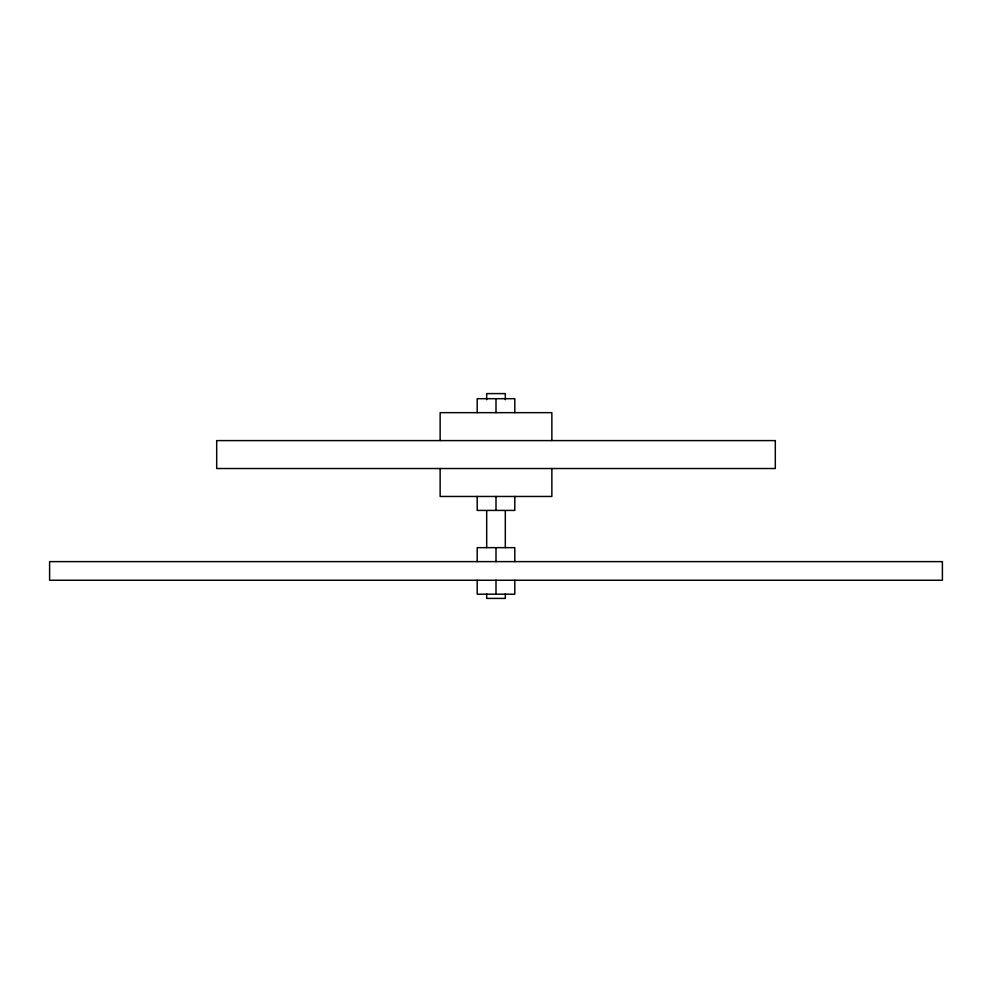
<?xml version="1.0" encoding="UTF-8"?>
<svg xmlns="http://www.w3.org/2000/svg" width="992" height="992" viewBox="0 0 992 992"><rect width="100%" height="100%" fill="white"/><g stroke="black" fill="none" stroke-linecap="round" stroke-linejoin="round"><path stroke-width="1.49" d="M551.862 440.597L551.862 412.66L440.138 412.66L440.138 440.597M551.862 468.522L551.862 496.459L440.138 496.459L440.138 468.522M514.798 412.66L514.798 398.697L477.202 398.697L477.202 412.66M514.798 496.459L514.798 510.421L477.202 510.421L477.202 496.459M514.798 561.621L514.798 547.658L477.202 547.658L477.202 561.621M514.798 580.246L514.798 594.208L477.202 594.208L477.202 580.246M505.312 399.751L505.312 393.588L486.688 393.588L486.688 399.751M505.312 510.632L505.312 547.596M505.312 593.799L505.312 598.412L486.688 598.412L486.688 593.799M496 398.697L496 412.66M496 496.459L496 510.421M496 547.658L496 561.621M496 580.246L496 594.208M486.688 510.632L486.688 547.596M775.31 440.597L216.69 440.597L216.69 468.522L775.31 468.522L775.31 440.597M942.4 561.621L49.6 561.621L49.6 580.246L942.4 580.246L942.4 561.621"/></g></svg>
